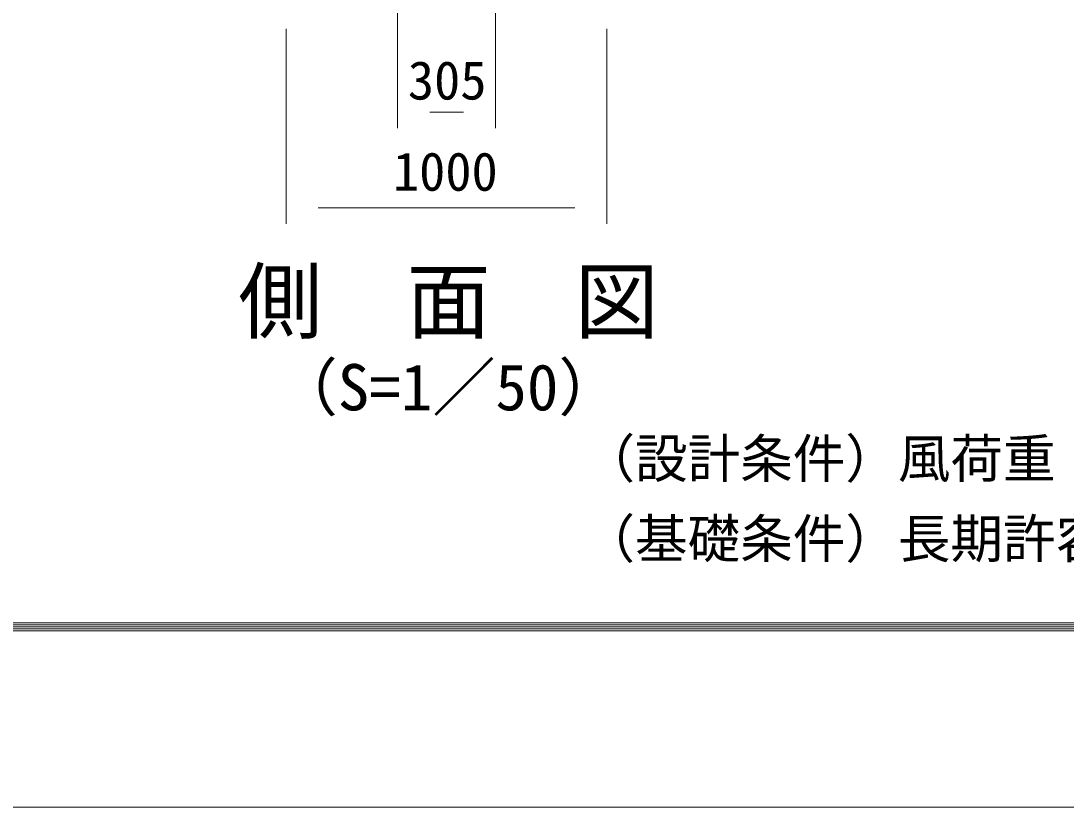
# Model space of a CAD drawing. Units: millimetres, scale not verified. Extents: x -10500 to 10500, y -7425 to 7425.
# Drawn here: x -2583 to 677, y -7425 to -4973 of the extents above; entities that cross this region are included whole.
import ezdxf
from ezdxf.enums import TextEntityAlignment as Align

# ---------------------------------------------------------------- set-up
doc = ezdxf.new("R2010")
doc.units = ezdxf.units.MM
doc.header["$LTSCALE"] = 50
doc.layers.add('0-3_D-TTL-TXT', color=7, linetype='Continuous')
for name, color, linetype, lineweight in [('0-5_D-STR2', 7, 'Continuous', 9), ('0-6_D-STR-DIM', 7, 'Continuous', 9), ('0-B_D-TTL', 7, 'Continuous', 9)]:
    doc.layers.add(name, color=color, linetype=linetype, lineweight=lineweight)
doc.styles.add('ＭＳ ゴシック', font='')
doc.styles.get('ＭＳ ゴシック').set_extended_font_data('MS Gothic')

msp = doc.modelspace()

# ---------------------------------------------------------------- linework, layer by layer
at = {"layer": '0-5_D-STR2'}
for p, q in [((-1755.29, -4997.93), (-1755.29, -5605.62)), ((-755.29, -4997.93), (-755.29, -5605.62)), ((-1655.29, -5555.62), (-855.29, -5555.62))]:
    msp.add_line(p, q, dxfattribs=at)
at = {"layer": '0-6_D-STR-DIM'}
for p, q in [((-1407.79, -4697.41), (-1407.79, -5307.93)), ((-1102.79, -4697.93), (-1102.79, -5307.93)), ((-1307.79, -5257.93), (-1202.79, -5257.93))]:
    msp.add_line(p, q, dxfattribs=at)
at = {"layer": '0-B_D-TTL', "color": 2, "lineweight": 18}
msp.add_lwpolyline([(-10500, 7425), (10500, 7425), (10500, -7425), (-10500, -7425)], close=True, dxfattribs=at)
at = {"layer": '0-B_D-TTL'}
for points in [[(-9825, 6875), (9825, 6875), (9825, -6875), (-9825, -6875)], [(-9818.75, 6868.75), (9818.75, 6868.75), (9818.75, -6868.75), (-9818.75, -6868.75)], [(-9812.5, 6862.5), (9812.5, 6862.5), (9812.5, -6862.5), (-9812.5, -6862.5)], [(-9806.25, 6856.25), (9806.25, 6856.25), (9806.25, -6856.25), (-9806.25, -6856.25)], [(-9800, 6850), (9800, 6850), (9800, -6850), (-9800, -6850)]]:
    msp.add_lwpolyline(points, close=True, dxfattribs=at)

# ---------------------------------------------------------------- texts
at = {"layer": '0-3_D-TTL-TXT', "style": 'ＭＳ ゴシック'}
for s, height, p in [('側\u3000面\u3000図', 192.4, (-1905.04, -6001.04)), ('（S=1／50）', 144.4, (-1791.33, -6230.98)), ('（設計条件）風荷重：昭和57年改正 建築基準法・同施行令に基づく風圧力に準拠。', 120.2, (-831.12, -6434.01)), ('（基礎条件）長期許容地耐力49kN/m の場合。', 120.2, (-831.12, -6684.01))]:
    msp.add_text(s, height=height, dxfattribs=at).set_placement(p, align=Align.BOTTOM_LEFT)
at = {"layer": '0-5_D-STR2', "style": 'ＭＳ ゴシック'}
msp.add_text('1000', height=120.2, dxfattribs=at).set_placement((-1422.54, -5538.75), align=Align.BOTTOM_LEFT)
at = {"layer": '0-6_D-STR-DIM', "style": 'ＭＳ ゴシック'}
msp.add_text('305', height=120.2, dxfattribs=at).set_placement((-1375.86, -5254.34), align=Align.BOTTOM_LEFT)

doc.saveas('drawing.dxf')
